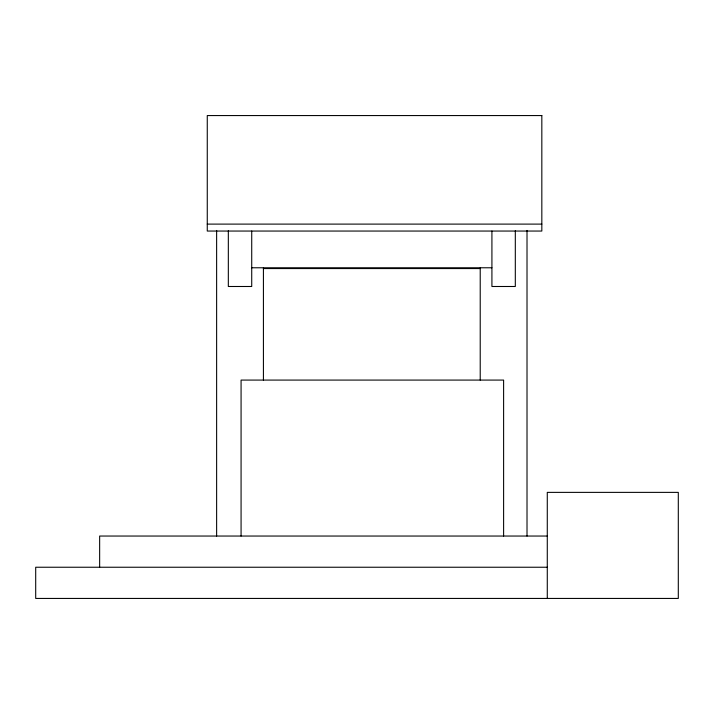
<?xml version="1.0" encoding="UTF-8"?>
<svg xmlns="http://www.w3.org/2000/svg" width="714" height="714" viewBox="0 0 714 714"><rect width="100%" height="100%" fill="white"/><g stroke="black" fill="none" stroke-linecap="round" stroke-linejoin="round"><path stroke-width="1.07" d="M207.265 224.107L541.828 224.107M251.721 267.777L491.919 267.777M263.421 268.553L480.219 268.553M547.281 536.044L99.648 536.044L99.648 567.237M547.281 567.237L35.7 567.237L35.7 598.439L678.3 598.439L678.3 492.374L547.281 492.374L547.281 598.439M527.012 230.443L527.012 536.044M515.312 230.792L515.312 286.493L491.919 286.493L491.919 231.05M503.611 536.044L503.611 380.08L241.073 380.08L241.073 536.044M480.219 267.875L480.219 380.08M263.421 267.875L263.421 380.08M251.721 231.05L251.721 286.493L228.328 286.493L228.328 230.792M216.628 230.443L216.628 536.044M541.828 115.561L207.265 115.561L207.265 231.05L541.828 231.05L541.828 115.561"/></g></svg>
